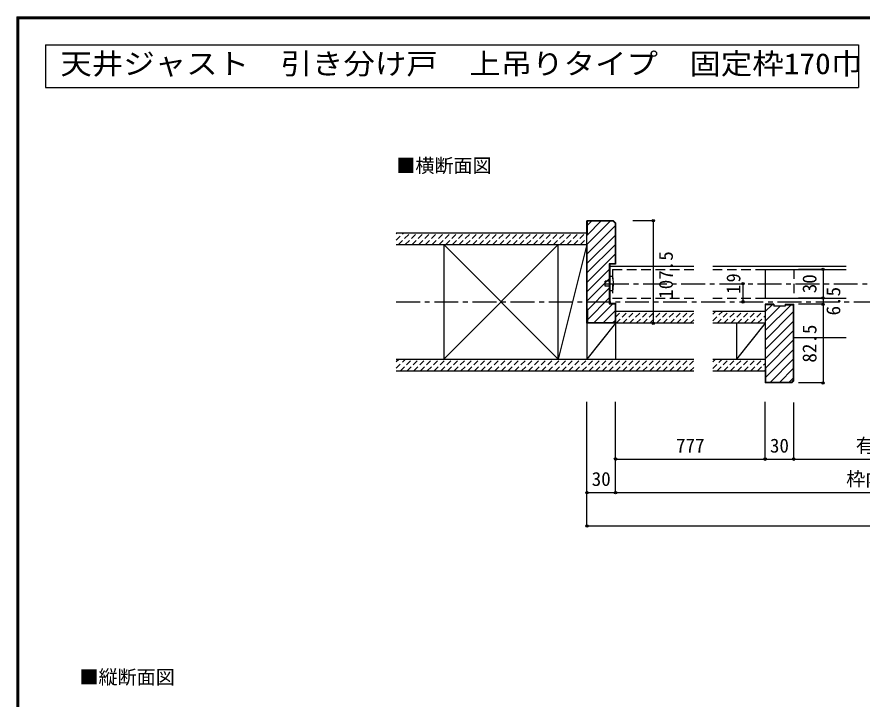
# Model space of a CAD drawing. Units: millimetres, scale not verified. Extents: x -973 to 977, y -718 to 696.
# Drawn here: x -973 to -87, y -20 to 696 of the extents above; entities that cross this region are included whole.
import ezdxf
from ezdxf.enums import TextEntityAlignment as Align

# ---------------------------------------------------------------- set-up
doc = ezdxf.new("R2010")
doc.units = ezdxf.units.MM
doc.header["$LTSCALE"] = 5
doc.header["$PDMODE"] = 32
doc.header["$PDSIZE"] = 2.5
for name, pattern in [('CHAIN1', [8, 5, -1, 1, -1]), ('DASHED1', [1.8, 1.2, -0.6]), ('DASHED2', [3, 2, -1])]:
    doc.linetypes.add(name, pattern=pattern)
for name, color, linetype in [('0-1_通り芯', 4, 'CHAIN1'), ('0-2_柱', 7, 'Continuous'), ('0-3_仕上げ', 2, 'Continuous'), ('0-4_枠', 3, 'Continuous'), ('0-6_扉', 2, 'Continuous'), ('0-7_金物', 7, 'Continuous'), ('0-A_文字', 3, 'Continuous'), ('0-B_寸法', 7, 'Continuous'), ('0-C_ハッチ', 4, 'DASHED1'), ('F-1_枠', 6, 'Continuous')]:
    doc.layers.add(name, color=color, linetype=linetype)
doc.styles.add('ＭＳ ゴシック', font='')
doc.styles.get('ＭＳ ゴシック').set_extended_font_data('MS Gothic')

msp = doc.modelspace()

# ---------------------------------------------------------------- linework, layer by layer
at = {"layer": '0-1_通り芯'}
msp.add_line((-575.347, 396.994), (578.653, 396.994), dxfattribs=at)
at = {"layer": '0-2_柱', "color": 3}
for p, q in [((-525.347, 456.994), (-525.347, 336.994)), ((-405.347, 336.994), (-405.347, 456.994)), ((-375.347, 456.994), (-375.347, 336.994)), ((-345.347, 374.494), (-345.347, 336.994)), ((-218.347, 374.494), (-218.347, 336.994))]:
    msp.add_line(p, q, dxfattribs=at)
at = {"layer": '0-2_柱'}
for p, q in [((-525.347, 336.994), (-405.347, 456.994)), ((-405.347, 336.994), (-525.347, 456.994)), ((-375.347, 456.994), (-405.347, 336.994)), ((-345.347, 374.494), (-375.347, 336.994)), ((-188.347, 374.494), (-218.347, 336.994))]:
    msp.add_line(p, q, dxfattribs=at)
at = {"layer": '0-3_仕上げ'}
for p, q in [((-575.347, 469.494), (-375.347, 469.494)), ((-575.347, 456.994), (-375.347, 456.994)), ((-263.347, 386.994), (-345.347, 386.994)), ((-345.347, 386.994), (-345.347, 374.494)), ((-188.347, 386.994), (-243.347, 386.994)), ((-263.347, 374.494), (-345.347, 374.494)), ((-188.347, 374.494), (-243.347, 374.494)), ((-575.347, 336.994), (-263.347, 336.994)), ((-243.347, 336.994), (-188.347, 336.994)), ((-575.347, 324.494), (-263.347, 324.494)), ((-243.347, 324.494), (-188.347, 324.494))]:
    msp.add_line(p, q, dxfattribs=at)
at = {"layer": '0-4_枠'}
for p, q in [((-347.468, 481.994), (-375.347, 481.994)), ((-375.347, 374.494), (-375.347, 481.994)), ((-374.847, 466.994), (-374.847, 481.494)), ((-347.675, 481.494), (-374.847, 481.494)), ((-347.675, 481.494), (-345.847, 479.665)), ((-347.468, 481.994), (-345.347, 479.872)), ((-345.847, 479.665), (-345.847, 436.994)), ((-345.347, 479.872), (-345.347, 436.494)), ((-374.847, 466.994), (-375.347, 466.994)), ((-345.847, 436.994), (-351.847, 436.994)), ((-351.847, 436.994), (-351.847, 394.994)), ((-345.347, 436.494), (-351.347, 436.494)), ((-351.347, 436.494), (-351.347, 395.494)), ((-351.847, 394.994), (-345.847, 394.994)), ((-351.347, 395.494), (-345.347, 395.494)), ((-345.847, 394.994), (-345.847, 374.994)), ((-345.347, 395.494), (-345.347, 374.494)), ((-179.347, 394.494), (-188.347, 394.494)), ((-188.347, 394.494), (-188.347, 311.994)), ((-179.347, 393.994), (-187.847, 393.994)), ((-187.847, 379.494), (-187.847, 393.994)), ((-179.347, 394.494), (-179.347, 392.494)), ((-167.347, 392.494), (-179.347, 392.494)), ((-167.347, 394.494), (-158.347, 394.494)), ((-167.347, 394.494), (-167.347, 392.494)), ((-167.347, 393.994), (-158.847, 393.994)), ((-158.847, 393.994), (-158.847, 314.322)), ((-158.347, 314.115), (-158.347, 394.494)), ((-375.347, 389.494), (-374.847, 389.494)), ((-374.847, 389.494), (-374.847, 374.994)), ((-345.347, 374.494), (-375.347, 374.494)), ((-345.847, 374.994), (-374.847, 374.994)), ((-187.847, 379.494), (-188.347, 379.494)), ((-187.847, 326.994), (-188.347, 326.994)), ((-187.847, 326.994), (-187.847, 312.494)), ((-160.468, 311.994), (-188.347, 311.994)), ((-160.675, 312.494), (-187.847, 312.494)), ((-160.675, 312.494), (-158.847, 314.322)), ((-160.468, 311.994), (-158.347, 314.115))]:
    msp.add_line(p, q, dxfattribs=at)
at = {"layer": '0-4_枠', "color": 4}
for p, q in [((-351.347, 434.494), (-263.347, 434.494)), ((-243.347, 434.494), (-103.347, 434.494)), ((-158.347, 359.494), (-103.347, 359.494))]:
    msp.add_line(p, q, dxfattribs=at)
at = {"layer": '0-6_扉', "linetype": 'DASHED2'}
for p, q in [((-348.347, 430.994), (-263.347, 430.994)), ((-348.347, 430.994), (-348.347, 400.994)), ((-243.347, 430.994), (-188.347, 430.994)), ((-158.347, 430.994), (-158.347, 400.994)), ((-348.347, 400.994), (-263.347, 400.994)), ((-243.347, 400.994), (-188.347, 400.994))]:
    msp.add_line(p, q, dxfattribs=at)
at = {"layer": '0-6_扉', "color": 6}
for p, q in [((-188.347, 430.994), (-103.347, 430.994)), ((-188.347, 430.994), (-188.347, 400.994)), ((-188.347, 400.994), (-103.347, 400.994))]:
    msp.add_line(p, q, dxfattribs=at)
at = {"layer": '0-7_金物'}
for p, q in [((-351.347, 418.494), (-356.347, 418.494)), ((-356.347, 413.494), (-356.347, 418.494)), ((-348.347, 423.494), (-351.347, 423.494)), ((-351.347, 413.494), (-356.347, 413.494))]:
    msp.add_line(p, q, dxfattribs=at)
msp.add_lwpolyline([(-348.347, 408.494), (-351.347, 408.494), (-351.347, 423.494)], dxfattribs=at)
msp.add_arc((-378.798, 415.994), 31.361, 346.16371, 13.83632, dxfattribs=at)
at = {"layer": '0-A_文字'}
for p, q in [((-943.333, 666.667), (-943.333, 621.667)), ((-943.333, 666.667), (-90.476, 666.667)), ((-90.476, 666.667), (-90.476, 621.667)), ((-943.333, 621.667), (-90.476, 621.667))]:
    msp.add_line(p, q, dxfattribs=at)
at = {"layer": '0-B_寸法', "color": 4}
for p, q in [((-305.748, 481.994), (-327.226, 481.994)), ((-305.748, 481.994), (-305.748, 374.494)), ((-127.642, 430.994), (-153.283, 430.994)), ((-127.642, 430.994), (-127.642, 400.994)), ((-211.593, 396.994), (-211.593, 415.994)), ((-127.642, 400.994), (-153.283, 400.994)), ((-127.642, 400.994), (-127.642, 394.494)), ((-127.642, 394.494), (-153.283, 394.494)), ((-127.642, 394.494), (-127.642, 311.994)), ((-305.748, 374.494), (-327.226, 374.494)), ((-127.642, 311.994), (-153.283, 311.994)), ((-375.347, 161.994), (-375.347, 291.994)), ((-345.347, 196.994), (-345.347, 291.994)), ((-188.347, 231.994), (-188.347, 291.994)), ((-158.347, 231.994), (-158.347, 291.494)), ((-345.347, 231.994), (-188.347, 231.994)), ((-188.347, 231.994), (191.653, 231.994)), ((-375.347, 196.994), (378.653, 196.994))]:
    msp.add_line(p, q, dxfattribs=at)
at = {"layer": '0-B_寸法', "color": 4, "linetype": 'CHAIN1'}
msp.add_line((-356.347, 415.994), (359.653, 415.994), dxfattribs=at)
at = {"layer": '0-B_寸法', "color": 4}
msp.add_lwpolyline([(-375.347, 161.994), (378.653, 161.994), (378.653, 291.994)], dxfattribs=at)
at = {"layer": '0-B_寸法'}
for p in [(-305.748, 481.994), (-127.642, 430.994), (-211.593, 415.994), (-127.642, 400.994), (-211.593, 396.994), (-127.642, 394.494), (-305.748, 374.494), (-127.642, 311.994), (-345.347, 231.994), (-188.347, 231.994), (-158.347, 231.994), (-375.347, 196.994), (-345.347, 196.994), (-375.347, 161.994)]:
    msp.add_point(p, dxfattribs=at)
at = {"layer": '0-C_ハッチ', "linetype": 'Continuous'}
for p, q in [((-375.347, 456.981), (-350.834, 481.494)), ((-374.847, 477.28), (-370.633, 481.494)), ((-374.847, 467.38), (-360.733, 481.494)), ((-375.347, 447.081), (-345.847, 476.581)), ((-375.347, 466.88), (-375.233, 466.994)), ((-375.347, 437.182), (-345.847, 466.682)), ((-375.347, 427.282), (-345.847, 456.782)), ((-375.347, 417.383), (-345.847, 446.883)), ((-375.347, 407.483), (-351.847, 430.983)), ((-375.347, 397.584), (-351.847, 421.084)), ((-374.847, 388.184), (-351.847, 411.184)), ((-374.847, 378.285), (-351.847, 401.285)), ((-368.238, 374.994), (-348.238, 394.994)), ((-188.347, 366.795), (-161.148, 393.994)), ((-188.347, 376.694), (-172.547, 392.494)), ((-187.847, 387.094), (-180.947, 393.994)), ((-358.339, 374.994), (-345.847, 387.486)), ((-188.347, 356.895), (-158.847, 386.395)), ((-348.439, 374.994), (-345.847, 377.586)), ((-188.347, 346.996), (-158.847, 376.496)), ((-188.347, 337.096), (-158.847, 366.596)), ((-188.347, 327.197), (-158.847, 356.697)), ((-187.847, 317.797), (-158.847, 346.797)), ((-183.251, 312.494), (-158.847, 336.898)), ((-173.351, 312.494), (-158.847, 326.998)), ((-163.452, 312.494), (-158.847, 317.099))]:
    msp.add_line(p, q, dxfattribs=at)
at = {"layer": '0-C_ハッチ'}
for p, q in [((-575.347, 468.728), (-574.581, 469.494)), ((-575.347, 461.657), (-567.51, 469.494)), ((-572.939, 456.994), (-560.439, 469.494)), ((-565.868, 456.994), (-553.368, 469.494)), ((-558.797, 456.994), (-546.297, 469.494)), ((-551.726, 456.994), (-539.226, 469.494)), ((-544.655, 456.994), (-532.155, 469.494)), ((-537.584, 456.994), (-525.084, 469.494)), ((-530.513, 456.994), (-518.013, 469.494)), ((-523.442, 456.994), (-510.942, 469.494)), ((-516.371, 456.994), (-503.871, 469.494)), ((-509.3, 456.994), (-496.8, 469.494)), ((-502.229, 456.994), (-489.729, 469.494)), ((-495.157, 456.994), (-482.657, 469.494)), ((-488.086, 456.994), (-475.586, 469.494)), ((-481.015, 456.994), (-468.515, 469.494)), ((-473.944, 456.994), (-461.444, 469.494)), ((-466.873, 456.994), (-454.373, 469.494)), ((-459.802, 456.994), (-447.302, 469.494)), ((-452.731, 456.994), (-440.231, 469.494)), ((-445.66, 456.994), (-433.16, 469.494)), ((-438.589, 456.994), (-426.089, 469.494)), ((-431.518, 456.994), (-419.018, 469.494)), ((-424.447, 456.994), (-411.947, 469.494)), ((-417.376, 456.994), (-404.876, 469.494)), ((-410.305, 456.994), (-397.805, 469.494)), ((-403.234, 456.994), (-390.734, 469.494)), ((-396.163, 456.994), (-383.663, 469.494)), ((-389.091, 456.994), (-376.591, 469.494)), ((-382.02, 456.994), (-375.347, 463.667)), ((-345.347, 380.959), (-339.312, 386.994)), ((-344.741, 374.494), (-332.241, 386.994)), ((-337.67, 374.494), (-325.17, 386.994)), ((-330.599, 374.494), (-318.099, 386.994)), ((-323.528, 374.494), (-311.028, 386.994)), ((-316.457, 374.494), (-303.957, 386.994)), ((-309.386, 374.494), (-296.886, 386.994)), ((-302.315, 374.494), (-289.815, 386.994)), ((-295.244, 374.494), (-282.744, 386.994)), ((-288.173, 374.494), (-275.673, 386.994)), ((-281.102, 374.494), (-268.602, 386.994)), ((-274.031, 374.494), (-263.347, 385.177)), ((-243.347, 383.964), (-240.317, 386.994)), ((-243.347, 376.893), (-233.246, 386.994)), ((-238.675, 374.494), (-226.175, 386.994)), ((-231.604, 374.494), (-219.104, 386.994)), ((-224.533, 374.494), (-212.033, 386.994)), ((-217.462, 374.494), (-204.962, 386.994)), ((-210.391, 374.494), (-197.891, 386.994)), ((-203.32, 374.494), (-190.82, 386.994)), ((-196.249, 374.494), (-188.347, 382.396)), ((-266.959, 374.494), (-263.347, 378.106)), ((-189.178, 374.494), (-188.347, 375.325)), ((-575.347, 334.378), (-572.731, 336.994)), ((-575.347, 327.307), (-565.66, 336.994)), ((-571.089, 324.494), (-558.589, 336.994)), ((-564.018, 324.494), (-551.518, 336.994)), ((-556.947, 324.494), (-544.447, 336.994)), ((-549.876, 324.494), (-537.376, 336.994)), ((-542.805, 324.494), (-530.305, 336.994)), ((-535.734, 324.494), (-523.234, 336.994)), ((-528.663, 324.494), (-516.163, 336.994)), ((-521.591, 324.494), (-509.091, 336.994)), ((-514.52, 324.494), (-502.02, 336.994)), ((-507.449, 324.494), (-494.949, 336.994)), ((-500.378, 324.494), (-487.878, 336.994)), ((-493.307, 324.494), (-480.807, 336.994)), ((-486.236, 324.494), (-473.736, 336.994)), ((-479.165, 324.494), (-466.665, 336.994)), ((-472.094, 324.494), (-459.594, 336.994)), ((-465.023, 324.494), (-452.523, 336.994)), ((-457.952, 324.494), (-445.452, 336.994)), ((-450.881, 324.494), (-438.381, 336.994)), ((-443.81, 324.494), (-431.31, 336.994)), ((-436.739, 324.494), (-424.239, 336.994)), ((-429.668, 324.494), (-417.168, 336.994)), ((-422.597, 324.494), (-410.097, 336.994)), ((-415.525, 324.494), (-403.025, 336.994)), ((-408.454, 324.494), (-395.954, 336.994)), ((-401.383, 324.494), (-388.883, 336.994)), ((-394.312, 324.494), (-381.812, 336.994)), ((-387.241, 324.494), (-374.741, 336.994)), ((-380.17, 324.494), (-367.67, 336.994)), ((-373.099, 324.494), (-360.599, 336.994)), ((-366.028, 324.494), (-353.528, 336.994)), ((-358.957, 324.494), (-346.457, 336.994)), ((-351.886, 324.494), (-339.386, 336.994)), ((-344.815, 324.494), (-332.315, 336.994)), ((-337.744, 324.494), (-325.244, 336.994)), ((-330.673, 324.494), (-318.173, 336.994)), ((-323.602, 324.494), (-311.102, 336.994)), ((-316.53, 324.494), (-304.03, 336.994)), ((-309.459, 324.494), (-296.959, 336.994)), ((-302.388, 324.494), (-289.888, 336.994)), ((-295.317, 324.494), (-282.817, 336.994)), ((-288.246, 324.494), (-275.746, 336.994)), ((-281.175, 324.494), (-268.675, 336.994)), ((-243.347, 334.038), (-240.391, 336.994)), ((-243.347, 326.967), (-233.32, 336.994)), ((-238.749, 324.494), (-226.249, 336.994)), ((-231.678, 324.494), (-219.178, 336.994)), ((-224.607, 324.494), (-212.107, 336.994)), ((-217.536, 324.494), (-205.036, 336.994)), ((-210.464, 324.494), (-197.964, 336.994)), ((-203.393, 324.494), (-190.893, 336.994)), ((-274.104, 324.494), (-263.347, 335.251)), ((-267.033, 324.494), (-263.347, 328.18)), ((-196.322, 324.494), (-188.347, 332.469)), ((-189.251, 324.494), (-188.347, 325.398))]:
    msp.add_line(p, q, dxfattribs=at)
at = {"layer": 'F-1_枠'}
for p, q in [((-973.347, 695.833), (-973.347, -700.833)), ((-973.347, 695.833), (976.653, 695.833)), ((-973.347, 695), (976.653, 695)), ((-973.347, 694.167), (976.653, 694.167)), ((-972.514, 695.833), (-972.514, -700.833)), ((-971.68, 695.833), (-971.68, -700.833))]:
    msp.add_line(p, q, dxfattribs=at)

# ---------------------------------------------------------------- texts
at = {"layer": '0-A_文字', "style": 'ＭＳ ゴシック', "width": 1.1}
msp.add_text('天井ジャスト\u3000引き分け戸\u3000上吊りタイプ\u3000固定枠170巾', height=21.99, dxfattribs=at).set_placement((-927.708, 629.167), align=Align.BOTTOM_LEFT)
at = {"layer": '0-A_文字', "color": 7, "style": 'ＭＳ ゴシック'}
for s, p in [('■横断面図', (-575.347, 528.126)), ('■縦断面図', (-907.69, -8.322))]:
    msp.add_text(s, height=14.66, dxfattribs=at).set_placement(p, align=Align.BOTTOM_LEFT)
at = {"layer": '0-B_寸法', "style": 'ＭＳ ゴシック'}
for s, p in [('107.5', (-280.807, 400.207)), ('30', (-130.142, 405.994)), ('6.5', (-105.142, 382.744)), ('82.5', (-130.142, 333.244))]:
    msp.add_text(s, height=14.66, rotation=90, dxfattribs=at).set_placement(p, align=Align.BOTTOM_LEFT)
for s, p in [('777', (-281.847, 234.494)), ('30', (-183.347, 234.494)), ('有効開口寸法＝1,560', (-93.347, 234.494)), ('30', (-370.347, 199.494)), ('枠内(レール長)＝3,174', (-103.347, 199.494))]:
    msp.add_text(s, height=14.66, dxfattribs=at).set_placement(p, align=Align.BOTTOM_LEFT)
at = {"layer": '0-B_寸法', "insert": (-214.093, 405.369), "char_height": 14.66, "attachment_point": 7, "rotation": 90, "style": 'ＭＳ ゴシック'}
msp.add_mtext('\\T1.27;\\W0.95;19', dxfattribs=at)

doc.saveas('drawing.dxf')
